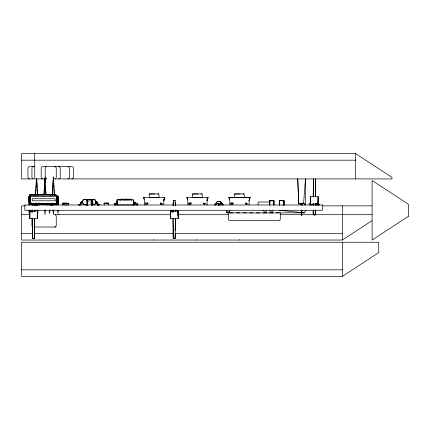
<?xml version="1.0" encoding="UTF-8"?>
<svg xmlns="http://www.w3.org/2000/svg" width="430" height="430" viewBox="0 0 430 430"><rect width="100%" height="100%" fill="white"/><g stroke="black" fill="none" stroke-linecap="round" stroke-linejoin="round"><path stroke-width="0.64" d="M51.24 204.986L50.595 204.954L51.718 204.959L51.729 203.621M216.758 202.847L216.758 203.503L217.042 201.53L220.724 201.53L221.009 202.842L220.73 204.798L218.816 204.83M270.518 200.686L269.707 200.729L269.734 204.965L269.717 200.729L273.921 200.729L273.835 204.976L273.964 204.126M86.236 204.9L86.247 200.729L87.731 200.686M280.183 200.686L279.366 200.729L279.398 204.965L279.376 200.729L284.004 200.729L283.961 204.97L284.047 204.126M34.465 238.252L34.636 218.548L34.405 238.322L32.497 238.252L32.32 218.548L32.551 238.322L34.405 238.322M175.193 238.252L173.279 238.322L173.048 218.548L173.22 238.252L175.193 238.252L175.365 218.548L175.225 230.41M313.389 178.982L313.233 196.72L313.438 178.923M133.628 203.094L136.455 204.906L137.767 204.986L137.804 204.019L133.144 201.417L135.73 203.239M175.134 238.322L175.182 234.366M30.508 195.698L28.95 196.849L29.256 204.884L29.659 199.703L28.95 196.849L29.412 194.946C29.159 194.736 42.511 193.925 37.582 195.01M28.907 199.762L28.95 196.849L29.53 199.063L30.224 196.042L57.152 195.876L57.797 196.913L55.465 194.553L50.756 194.532L49.966 194.973L48.45 194.629M32.529 211.345L31.266 211.27L32.32 211.936L32.352 210.028M32.417 205.583L32.438 204.309M154.87 194.118L149.264 193.898L149.21 197.359L159.148 197.359L158.734 193.785L157.708 194.134M173.048 211.931L173.075 210.028L173.048 211.931L171.989 211.264L173.258 211.345M173.145 205.578L173.381 200.358L175.214 200.455L175.284 205.556M198.139 194.118L192.532 193.898L192.479 197.359L202.417 197.359L202.003 193.785L200.977 194.134M240.144 194.118L234.538 193.898L234.49 197.359L244.423 197.359L244.009 193.785L242.988 194.134M313.325 210.345C311.562 216.65 317.168 216.822 315.443 210.324M315.518 205.239L315.55 203.331L316.604 203.997L315.34 203.922M47.547 204.986L47.574 203.664M57.066 203.734L57.088 202.423M57.125 200.455L57.179 197.182L56.706 196.155L30.713 196.101L30.143 197.639L30.148 199.622M116.955 204.97L117.046 199.843L116.955 204.97L133.461 204.954L133.499 202.498L134.101 204.976L133.499 202.498M32.529 211.936L31.266 211.936L31.266 210.377L29.74 210.377L29.579 218.548L37.679 218.548L37.259 211.635M55.583 203.589L57.013 203.272L57.152 195.876L57.4 197.171M37.184 218.548L37.351 211.635M177.972 216.037L178.111 210.377L176.424 210.377L176.424 211.544M310.67 197.343L310.487 204.89L312.175 204.89L312.175 203.852M81.695 202.482L82.619 202.315L82.533 201.595L81.361 201.863L80.233 204.228L78.991 204.347L79.018 204.986L80.636 204.777L81.748 202.428L82.624 202.035L81.361 201.863L80.233 204.228L78.991 204.347L79.018 204.986L80.636 204.777L81.748 202.423L80.636 204.777L79.018 204.986M99.142 204.986L99.169 204.347L97.841 204.116L96.804 201.869L95.535 202.03L95.627 201.595L96.798 201.863L97.932 204.228L99.169 204.347L99.142 204.986L97.519 204.777L96.411 202.423L95.535 202.03L96.798 201.863L97.932 204.228M170.909 216.747L170.5 218.548L170.748 210.377L171.989 211.931L173.258 211.931M137.767 204.986L137.804 204.019L136.751 203.965M283.628 201.541C283.601 198.386 283.483 207.507 283.628 204.126M301.946 210.291L301.709 215.57L301.419 210.291M302.183 205.019L302.269 203.035L302.156 205.019M36.356 178.885L35.604 194.586L36.572 178.885L37.082 187.389M44.758 178.885L44.005 194.586L45.091 176.924L45.935 194.586M269.664 201.541L269.707 200.729L273.91 200.729L273.964 201.541M279.323 201.541L279.366 200.729L280.322 200.686M301.86 210.291L301.564 215.57L301.328 210.291M177.794 212.264L177.912 210.377L178.407 218.548L170.301 218.548L170.463 210.377L171.989 210.377L171.989 211.931L177.95 210.377L178.111 218.548M218.945 203.433L218.945 204.986L218.945 203.433L215.881 203.514L218.934 203.417L215.892 203.417L218.945 203.514L215.887 203.444L215.881 204.986L215.881 203.433M117.03 203.777L117.191 201.433L116.326 204.986L116.912 202.498M223.003 204.986L221.74 203.116L221.036 203.18L221.606 203.471L222.245 204.847L223.003 204.986L223.025 204.669L222.439 204.567L221.74 203.121L221.041 203.25L221.832 203.229L222.444 204.578L223.025 204.669L222.439 204.572L221.837 203.234L221.058 202.981M305.606 178.912L305.606 205.024L303.596 203.325L305.456 178.891M38.007 210.033L37.759 213.253L37.507 210.033M38.404 204.884L38.549 202.949M49.912 210.033L49.665 213.253L49.418 210.033M279.742 201.261L279.785 200.729L280.602 200.686M280.731 212.861L280.07 220.466L228.798 220.466L228.136 212.861L226.481 210.281L226.481 212.388L228.201 212.861L266.175 212.957L266.175 210.281M45.408 209.974L44.973 214.651L44.537 209.974M53.809 209.974L53.374 214.651L52.938 209.974M57.787 204.132L58.459 196.832L55.405 194.564L29.412 194.946L29.82 204.234L43.709 204.524L57.787 204.132L58.195 203.637L57.889 199.767L58.459 196.832L57.948 204.916L57.787 202.981M279.36 204.9L279.323 204.126M50.756 194.532L50.686 195L49.224 194.532L38.173 194.532L38.791 194.586M56.416 204.949L56.583 203.841L56.292 204.949M120.513 200.326L120.68 199.251L131.413 199.251L131.58 200.321M91.456 204.965L91.155 203.148L91.456 200.729L92.746 200.729L92.767 204.895L91.321 204.986M58.512 210.302L58.028 213.189L57.518 210.302M58.297 200.987L58.512 199.756M57.389 200.875L56.91 203.385L57.416 200.364M298.753 203.89L297.748 178.875L298.753 203.89L303.623 203.535L303.569 203.041L305.606 205.024M35.561 194.532L35.47 194.994L32.062 194.548M218.741 201.514L220.058 201.514L219.241 201.681M58.238 201.095L58.512 199.805L58.227 198.649M220.73 204.804L221.009 202.842L220.724 201.53L217.042 201.53M125.856 199.235L126.785 199.235L125.614 199.203M173.381 200.358L173.048 205.524M315.217 214.909L315.55 209.743M87.731 204.986L87.537 200.729L86.247 200.729M56.835 203.428L57.362 201.6M163.798 200.611L164.722 197.424L143.642 197.429L144.566 200.611L144.566 204.986M207.066 200.611L207.991 197.424L186.91 197.429L187.829 200.611L187.829 204.986M229.84 204.986L229.84 200.611L228.937 197.392L249.997 197.424L249.072 200.611L249.072 204.986M92.918 204.642L94.831 204.642L95.503 202.353L94.826 199.386L83.329 199.391L82.668 201.509M163.798 200.676L164.722 197.424M207.066 200.676L207.991 197.424M163.986 199.896L164.733 197.44L163.642 197.381L163.798 197.692M207.437 199.283L208.002 197.44L206.905 197.381L207.066 197.692M249.636 198.671L249.997 197.424M94.831 204.642L95.487 202.541M269.701 204.9L269.664 204.126M91.407 204.922L91.407 204.755A7.401 7.401 0 0 1 91.407 200.917L87.591 200.917A7.401 7.401 0 0 1 87.591 204.755L87.591 204.922M216.22 203.395L216.731 203.18L216.027 203.116L214.763 204.986L215.521 204.852L216.161 203.471M80.227 204.228L81.356 201.869L80.319 204.116L79.002 204.406M216.027 203.121L214.763 204.986M215.521 204.852L215.989 203.879M89.65 199.369L88.849 199.369M228.201 212.861L229.792 210.281L229.792 212.957L233.098 212.861M283.59 204.922L283.574 200.729M284.015 204.922L283.993 200.729L283.048 200.686M272.792 212.861L304.214 212.861L305.87 210.281M30.67 203.616L30.713 196.101M219.295 201.546L218.805 201.514M91.418 204.916L92.756 204.9L92.746 200.729L91.262 200.686M218.967 204.83L219.236 204.798L218.908 204.798M30.143 197.639L30.793 196.773M120.669 199.257L131.413 199.251M273.931 204.922L273.91 200.729L273.104 200.686M147.882 202.933L146.334 204.519L145.56 203.927L145.56 202.933L147.882 202.933L147.882 203.927L146.334 204.519L145.56 202.933M233.157 202.933L231.609 204.519L230.835 203.927L230.835 202.933L233.157 202.933L233.157 203.927L231.609 204.519L230.835 202.933M191.146 202.933L189.603 204.519L188.829 203.927L188.829 202.933L191.146 202.933L191.146 203.927L189.603 204.519L188.829 202.933M116.772 204.18L115.643 204.906L114.326 204.986L114.289 204.019L115.331 203.96L117.401 202.508M25.252 205.857L21.5 205.857L21.5 240.048L342.344 240.048L371.907 220.697M342.344 276.431L378.733 252.62L378.733 242.246L21.5 242.246L21.5 276.431L342.344 276.431L342.344 242.246M117.213 202.423L114.321 204.094L114.326 204.986M30.912 203.852L31.669 204.782L32.712 204.986L34.755 203.831L53.831 203.82M52.632 203.831L54.707 204.986L56.292 204.1M54.707 204.986L56.475 204.046M121.84 199.369L122.152 199.203L121.443 199.203M315.701 204.798L318.13 204.89L318.291 196.72L310.191 196.72L310.686 204.89L316.604 203.331L317.845 204.89L318.092 196.72L318.092 204.89M219.429 201.681L219.848 201.514M81.157 202.105L82.533 201.595L82.619 202.315M218.902 201.514L218.574 201.514M62.409 204.986L62.409 203.331L62.909 203.164L68.203 203.164L68.698 203.331L68.698 204.986M29.659 199.703L28.907 199.859L29.487 205.078M95.535 202.046L96.411 202.428L97.54 204.793L98.604 204.911C96.513 205.438 97.427 202.121 95.535 202.035L96.804 201.869M218.73 204.83L218.994 204.798M53.298 203.836L43.742 204.444L52.25 204.986L57.76 204.073L48.692 204.492L29.718 204.175L35.319 204.986L57.013 203.272M53.75 203.809L48.692 204.492L43.742 204.444M55.018 203.643L56.91 203.385M53.702 203.836L48.692 204.492L53.761 204.035M269.895 200.751L269.809 204.9M279.554 200.751L279.554 204.922M273.733 204.922L273.733 200.751M283.392 204.922L283.392 200.751M283.816 204.922L283.816 200.751M57.889 199.767L58.512 199.697M298.769 203.782L303.596 203.325M114.289 204.019L115.331 203.96M283.048 204.986L283.972 204.965L283.187 204.986M143.642 197.429L144.109 197.413L143.663 197.392L144.195 199.278M186.91 197.429L187.378 197.413L186.932 197.392L187.647 199.891M173.22 200.498L175.214 200.455M313.379 214.812L315.373 214.769M34.497 204.954L37.437 204.954M63.237 203.202L67.87 203.331L63.237 203.202L65.231 203.175M106.602 203.175L108.441 203.153L108.451 204.986M131.988 199.843L122.894 199.843M87.532 204.922L85.393 204.895L87.543 204.965M119.244 199.843L118.61 199.843L128.747 199.843M30.761 203.471L56.744 203.438L56.706 196.155M54.61 166.598A1.655 1.655 0 0 1 56.26 168.248L56.26 177.262A1.655 1.655 0 0 1 54.61 178.918L391.961 178.918L391.961 177.386L355.578 153.569L21.5 153.569L21.5 178.918L33.594 178.918A1.655 1.655 0 0 1 31.938 177.262L31.938 168.248A1.655 1.655 0 0 1 33.594 166.598M21.5 160.18L355.578 160.18M34.905 166.598L29.622 166.598A1.655 1.655 0 0 0 27.971 168.248L27.971 177.262A1.655 1.655 0 0 0 29.622 178.918M56.416 196.548L57.572 196.548M94.837 199.396L83.323 199.396L82.662 201.681L83.323 204.642L86.521 204.642M117.046 199.843L133.37 199.848L133.461 204.954M87.838 200.686L87.537 200.729L87.672 201.261M91.155 200.686L91.429 200.772M279.903 200.686L283.467 200.686M270.056 201.993L258.091 201.993L258.091 204.986M30.224 196.042L30.449 203.352L38.727 204.492L33.513 204.013M62.409 203.331L68.698 203.331M108.451 203.331C98.959 203.207 107.231 203.175 108.123 203.164L108.451 203.164L104.151 203.164L104.151 204.986M315.34 203.331L316.604 203.331L316.604 204.89M160.481 203.927L162.803 203.927L160.481 202.933L160.481 203.927L161.255 204.476L160.481 202.933M203.75 203.927L206.072 203.927L203.75 202.933L203.75 203.927L204.524 204.476L203.75 202.933M245.756 203.927L248.078 203.927L245.756 202.933L245.756 203.927L246.53 204.476L245.756 202.933M62.909 203.331L63.57 204.82L67.542 204.986M218.564 204.83L219.225 204.83M322.204 205.857L371.988 205.857M37.383 210.377L35.695 210.377L35.695 211.544M266.175 212.861L272.792 212.957L272.792 210.281M21.5 214.699L29.826 214.699M170.64 214.699L54.61 214.699A1.655 1.655 0 0 1 56.26 216.354L56.26 225.368A1.655 1.655 0 0 1 54.61 227.018M177.988 214.699L228.325 214.699M279.968 214.699L313.508 214.699M314.846 214.699L371.988 214.699M34.228 227.018L55.948 227.018M21.5 233.431L32.239 233.431M34.255 233.431L173.199 233.431M175.209 233.431L342.344 233.431M21.5 269.82L342.344 269.82M234.85 197.434L228.916 197.429L229.47 199.278M244.073 197.44L250.007 197.44L249.072 200.676L250.013 197.451L248.916 197.381L249.072 197.692M269.717 200.729L273.91 200.729M244.063 193.903L236.876 193.839L235.081 194.306L234.538 193.898M202.057 193.903L194.865 193.839L193.07 194.306L192.532 193.898M158.788 193.903L151.602 193.839L149.807 194.306L149.264 193.898M310.39 203.17L309.148 203.17L309.148 204.986M51.729 204.938L52.922 204.954M29.584 204.024L43.709 204.492L30.449 203.352M31.669 204.782L35.706 204.954M133.37 199.848L133.402 203.035M279.398 204.965L279.903 204.986M132.929 204.916L134.101 204.976M282.768 200.686L284.004 200.729L284.047 201.541M33.588 203.766L34.755 203.831M43.709 204.524L33.411 203.739M279.409 210.281L304.214 212.861M97.535 204.787L98.604 204.922L97.524 204.777L96.411 202.428M226.481 212.388L227.803 212.576M318.641 204.572L319.2 204.986L318.442 204.852L317.974 203.879L318.442 204.847L319.2 204.986L319.227 204.669L318.625 204.556L317.937 203.116L318.625 204.556M96.46 202.482L95.541 202.315L95.627 201.595L96.997 202.105M97.841 204.116L99.158 204.406M31.18 203.96L32.712 204.986M133.864 203.084L136.45 204.906M269.481 210.281L272.792 212.957L269.481 212.861M262.87 210.281L266.175 212.957L262.87 212.861M56.335 196.483L57.179 197.182M222.251 204.857L221.547 203.395L221.063 203.293M30.304 201.202L31.557 203.836M82.646 202.455L83.329 204.642M29.82 200.966L29.46 199.773L29.82 204.234M94.826 199.386L95.498 201.681M30.277 202.127L30.465 203.309M28.95 196.849L29.294 199.074M28.907 199.961L29.02 201.213M58.243 201.724L58.512 204.965M48.918 203.594L49.02 204.927M36.964 202.949L37.163 205.572M53.879 187.389L53.255 176.924L52.374 195.236L53.492 176.924L54.368 195.236L53.96 188.695M44.973 178.885L45.204 182.809M45.365 185.427L45.913 194.586M37.195 189.35L37.512 194.586M47.574 203.084L47.682 204.954L47.682 203.637M301.124 205.019L301.016 203.035L301.097 205.019M36.781 178.885L37.534 194.586M313.26 210.119L313.448 214.769M175.225 202.487L175.338 205.148M310.487 196.72L310.648 204.89M37.383 218.548L37.222 210.377L31.266 211.936L30.025 210.377L29.777 218.548L29.777 210.377M39.85 203.664L39.872 204.986M313.233 203.331L313.255 205.244M175.338 210.023L175.354 211.297L175.365 210.098M34.615 210.023L34.631 211.297M315.34 178.923L315.55 196.72L315.394 178.982M51.702 203.067L51.718 204.959M39.743 202.981L39.743 204.959M35.706 202.976L35.706 204.293M355.578 153.569L355.578 178.918M342.344 205.857L342.344 240.048M315.55 203.331L315.55 205.255M313.233 203.944L313.233 205.169M279.409 212.861L276.098 212.861M259.559 212.861L256.253 212.861M252.942 212.861L249.636 212.861M246.331 212.861L243.02 212.861M239.806 239.634L239.806 240.048M239.714 212.861L236.403 212.861M218.526 204.986L218.526 203.433L218.359 204.986M207.066 198.886L207.066 204.986M196.806 239.634L196.806 240.048M170.5 210.377L170.5 218.548M163.798 199.482L163.798 204.986M153.806 239.634L153.806 240.048M46.263 204.374L46.263 204.986M34.733 153.569L34.733 178.918L46.822 178.918A1.655 1.655 0 0 1 45.172 177.262L45.172 168.248A1.655 1.655 0 0 1 46.822 166.598M34.636 210.098L34.636 211.323M32.32 204.245L32.32 205.524M32.32 210.012L32.32 211.936M31.938 218.284L31.938 225.368A1.655 1.655 0 0 0 32.422 226.535M28.907 199.697L28.907 205.072M58.577 214.699A1.655 1.655 0 0 1 59.034 214.763M29.17 214.763A1.655 1.655 0 0 1 29.622 214.699M58.577 166.598A1.655 1.655 0 0 1 60.232 168.248L60.232 177.262A1.655 1.655 0 0 1 58.577 178.918M71.81 178.918A1.655 1.655 0 0 0 73.46 177.262L73.46 168.248A1.655 1.655 0 0 0 71.81 166.598L42.855 166.598A1.655 1.655 0 0 0 41.199 168.248L41.199 177.262A1.655 1.655 0 0 0 42.855 178.918M67.838 166.598A1.655 1.655 0 0 1 69.493 168.248L69.493 177.262A1.655 1.655 0 0 1 67.838 178.918M29.901 210.302L29.348 213.146L28.907 210.302L29.272 213.151L29.901 210.302M55.287 200.423L55.078 200.788L32.347 200.788L32.132 199.101L32.358 198.735L55.078 198.735L55.287 200.423M229.383 197.413L228.937 197.392L229.383 197.413M408.5 216.231L372.117 240.048L372.117 180.509L408.5 204.325L408.5 216.225M322.457 204.986L24.849 204.986L24.849 210.281L322.457 210.281L322.457 204.986"/></g></svg>
